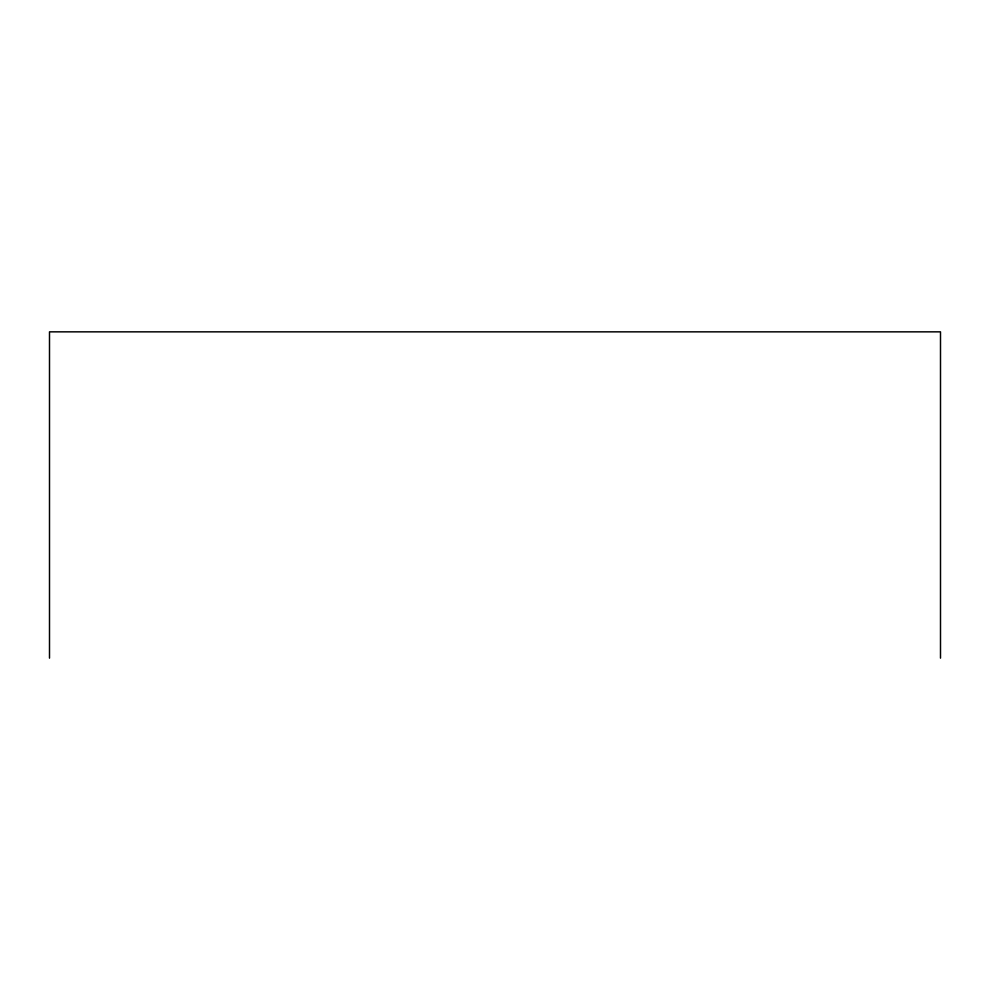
<?xml version="1.0" encoding="UTF-8"?>
<svg xmlns="http://www.w3.org/2000/svg" width="990" height="990" viewBox="0 0 990 990"><rect width="100%" height="100%" fill="white"/><g stroke="black" fill="none" stroke-linecap="round" stroke-linejoin="round"><path stroke-width="1.49" d="M940.5 658.152L940.5 331.848L49.5 331.848L49.5 658.152"/></g></svg>
